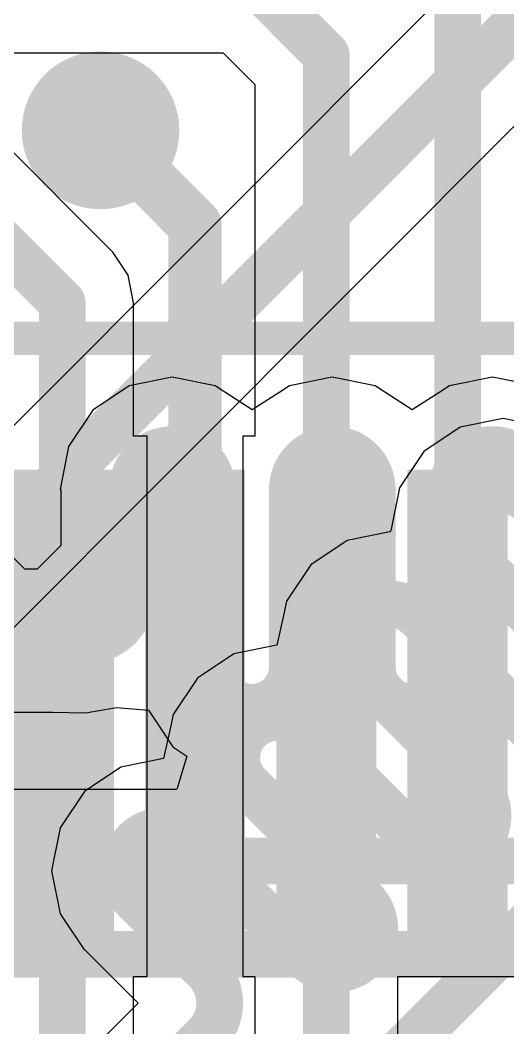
# Model space of a CAD drawing. Header units: inches. Extents: x -3 to 128, y -12 to 41.
# Drawn here: x 69.564 to 71.422, y 11.645 to 15.478 of the extents above; entities that cross this region are included whole.
import ezdxf

# ---------------------------------------------------------------- set-up
doc = ezdxf.new("R2010")
doc.units = ezdxf.units.IN
for name, color, linetype in [('Bottom Layer', 5, 'Continuous'), ('Layer 1', 16, 'Continuous'), ('Layer 2', 76, 'Continuous'), ('Top Layer', 1, 'Continuous'), ('Top Overlay', 2, 'Continuous'), ('Top Paste', 8, 'Continuous'), ('Top Solder', 216, 'Continuous'), ('Via Holes', 16, 'Continuous')]:
    doc.layers.add(name, color=color, linetype=linetype)

msp = doc.modelspace()

# ---------------------------------------------------------------- hatches: boundary and pattern name
at = {"layer": 'Bottom Layer'}
h = msp.add_hatch(color=5, dxfattribs=at)
edge = h.paths.add_edge_path()
edge.add_arc((69.87017522, 15.05907072), 0.2999994, 0, 360)
at = {"layer": 'Layer 1'}
h = msp.add_hatch(color=16, dxfattribs=at)
edge = h.paths.add_edge_path()
edge.add_arc((69.87017522, 15.05907072), 0.2999994, 0, 360)
at = {"layer": 'Layer 2'}
h = msp.add_hatch(color=76, dxfattribs=at)
edge = h.paths.add_edge_path()
edge.add_arc((69.87017522, 15.05907072), 0.2999994, 0, 360)
at = {"layer": 'Top Layer'}
h = msp.add_hatch(color=1, dxfattribs=at)
edge = h.paths.add_edge_path()
edge.add_arc((69.87017522, 15.05907072), 0.2999994, 0, 360)
for points in [[(69.59016562, 13.7180066), (69.87017522, 13.7180066), (69.87017522, 12.01801), (69.59016562, 12.01801)], [(70.09004016, 13.71800914), (70.37004975999999, 13.71800914), (70.37004975999999, 12.01801254), (70.09004016, 12.01801254)], [(70.59016362, 13.7180066), (70.87017322, 13.7180066), (70.87017322, 12.01801), (70.59016362, 12.01801)], [(71.09003562, 13.7180066), (71.37004522, 13.7180066), (71.37004522, 12.01801), (71.09003562, 12.01801)]]:
    msp.add_hatch(color=1, dxfattribs=at).paths.add_polyline_path(points)
at = {"layer": 'Top Paste'}
for points in [[(69.59016562, 13.7180066), (69.87017522, 13.7180066), (69.87017522, 12.01801), (69.59016562, 12.01801)], [(70.09004016, 13.71800914), (70.37004975999999, 13.71800914), (70.37004975999999, 12.01801254), (70.09004016, 12.01801254)], [(70.59016362, 13.7180066), (70.87017322, 13.7180066), (70.87017322, 12.01801), (70.59016362, 12.01801)], [(71.09003562, 13.7180066), (71.37004522, 13.7180066), (71.37004522, 12.01801), (71.09003562, 12.01801)]]:
    msp.add_hatch(color=8, dxfattribs=at).paths.add_polyline_path(points)
at = {"layer": 'Top Solder'}
for points in [[(69.53936562, 13.7688066), (69.92097522, 13.7688066), (69.92097522, 11.96721), (69.53936562, 11.96721)], [(70.03924016, 13.76880914), (70.42084976, 13.76880914), (70.42084976, 11.96721254), (70.03924016, 11.96721254)], [(70.53936362, 13.7688066), (70.92097322, 13.7688066), (70.92097322, 11.96721), (70.53936362, 11.96721)], [(71.03923561999999, 13.7688066), (71.42084522, 13.7688066), (71.42084522, 11.96721), (71.03923561999999, 11.96721)]]:
    msp.add_hatch(color=216, dxfattribs=at).paths.add_polyline_path(points)
at = {"layer": 'Via Holes'}
h = msp.add_hatch(color=7, dxfattribs=at)
edge = h.paths.add_edge_path()
edge.add_arc((69.87017522, 15.05907072), 0.1499997, 0, 360)

# ---------------------------------------------------------------- linework, layer by layer
at = {"layer": 'Bottom Layer'}
for p, q in [((72.72697164, 17.124426), (68.76933159999999, 13.16678596)), ((69.23353691999999, 12.86186912), (73.19117695999999, 16.81950916))]:
    msp.add_line(p, q, dxfattribs=at)
msp.add_lwpolyline([(68.96161214, 12.97450542, 0.1778, 0.1778, 0), (72.99889642, 17.0117897, 0.1778, 0.1778, 0)], format="xyseb", dxfattribs=at)
at = {"layer": 'Layer 1'}
for p, q in [((70.14337254, 14.1196695), (69.97984733999999, 14.08714226)), ((70.30689774, 14.08714226), (70.14337254, 14.1196695)), ((70.75297254, 14.1196695), (70.58944733999999, 14.08714226)), ((70.91649774, 14.08714226), (70.75297254, 14.1196695)), ((71.36257254, 14.1196695), (71.19904733999999, 14.08714226)), ((71.52609774, 14.08714226), (71.36257254, 14.1196695)), ((69.97984733999999, 14.08714226), (69.84121668, 13.99451354)), ((70.3435855, 14.06262872), (70.30689774, 14.08714226)), ((70.58944733999999, 14.08714226), (70.55275957999999, 14.06262872)), ((70.9531855, 14.06262872), (70.91649774, 14.08714226)), ((71.19904733999999, 14.08714226), (71.16235957999999, 14.06262872)), ((69.58146357999999, 13.39026786), (68.91739582, 14.05433562)), ((70.44817254, 13.99619502), (70.3435855, 14.06262872)), ((70.55275957999999, 14.06262872), (70.44817254, 13.99619502)), ((71.05777254, 13.99619502), (70.9531855, 14.06262872)), ((71.16235957999999, 14.06262872), (71.05777254, 13.99619502)), ((69.84121668, 13.99451354), (69.74858796, 13.85588288)), ((69.74858796, 13.85588288), (69.71606072, 13.69235768)), ((69.71606072, 13.69235768), (69.71904776, 13.69235768)), ((69.71904776, 13.69235768), (69.71904776, 13.48006956)), ((69.71904776, 13.48006956), (69.62924352, 13.39026532)), ((69.62924352, 13.39026532), (69.58146357999999, 13.39026786)), ((69.46882474, 12.8464183), (69.68761526, 12.84641576)), ((69.68761526, 12.84641576), (69.81316999999999, 12.84293088)), ((69.81316999999999, 12.84292834), (69.93158988, 12.86365982)), ((69.81316999999999, 12.84293088), (69.81316999999999, 12.84292834)), ((69.93158988, 12.86365982), (70.05338796, 12.85321534)), ((70.05338796, 12.85321534), (70.14601668, 12.71458722)), ((70.14601668, 12.71458722), (70.19923222, 12.67902976)), ((70.19923222, 12.67902976), (70.16070803999999, 12.55202976)), ((70.16070803999999, 12.55202976), (66.71969384, 12.55202976))]:
    msp.add_line(p, q, dxfattribs=at)
for points in [[(69.99097253999999, 13.69235768, 0.1778, 0.1778, -0.9999999999999999), (70.29577253999999, 13.69235768, 0.1778, 0.1778, 0)], [(70.60057253999999, 13.69235768, 0.1778, 0.1778, -0.9999999999999999), (70.90537253999999, 13.69235768, 0.1778, 0.1778, 0)], [(71.21017253999999, 13.69235768, 0.1778, 0.1778, -0.9999999999999999), (71.51497253999999, 13.69235768, 0.1778, 0.1778, 0)], [(69.99097253999999, 13.29614054, 0.1778, 0.1778, 0), (69.99097253999999, 13.69235768, 0.1778, 0.1778, 0)], [(70.29577253999999, 13.01674308, 0.1778, 0.1778, 0), (70.29577253999999, 13.69235768, 0.1778, 0.1778, 0)], [(70.60057253999999, 13.01674308, 0.1778, 0.1778, 0), (70.60057253999999, 13.69235768, 0.1778, 0.1778, 0)], [(70.90537253999999, 13.01674308, 0.1778, 0.1778, 0), (70.90537253999999, 13.69235768, 0.1778, 0.1778, 0)], [(71.21017253999999, 13.01674308, 0.1778, 0.1778, 0), (71.21017253999999, 13.69235768, 0.1778, 0.1778, 0)], [(69.99097253999999, 13.29614054, 0.1778, 0.1778, -0.4142135623730951), (69.81317254, 13.11834054, 0.1778, 0.1778, 0)], [(69.46882728, 13.11834308, 0.1778, 0.1778, 0), (69.72425984, 13.11834054, 0.1778, 0.1778, 0)], [(69.72425984, 13.11834054, 0.1778, 0.1778, 0), (69.81317254, 13.11834054, 0.1778, 0.1778, 0)], [(70.60057253999999, 13.01674308, 0.1778, 0.1778, -0.9999999999999999), (70.29577253999999, 13.01674308, 0.1778, 0.1778, 0)], [(71.21017253999999, 13.01674308, 0.1778, 0.1778, -0.9999999999999999), (70.90537253999999, 13.01674308, 0.1778, 0.1778, 0)], [(66.60705754, 12.28010498, 0.1778, 0.1778, 0), (99.99906085999999, 12.28010498, 0.1778, 0.1778, 0)], [(66.45976548, 11.92450498, 0.1778, 0.1778, 0), (101.05991218, 11.92450498, 0.1778, 0.1778, 0)]]:
    msp.add_lwpolyline(points, format="xyseb", dxfattribs=at)
for points in [[(69.94652253999999, 13.69235768, 0.08889999999999999, 0.08889999999999999, 1), (70.03542254, 13.69235768, 0.08889999999999999, 0.08889999999999999, 1)], [(69.94652253999999, 13.69235768, 0.08889999999999999, 0.08889999999999999, 1), (70.03542254, 13.69235768, 0.08889999999999999, 0.08889999999999999, 1)], [(70.25132253999999, 13.69235768, 0.08889999999999999, 0.08889999999999999, 1), (70.34022254, 13.69235768, 0.08889999999999999, 0.08889999999999999, 1)], [(70.25132253999999, 13.69235768, 0.08889999999999999, 0.08889999999999999, 1), (70.34022254, 13.69235768, 0.08889999999999999, 0.08889999999999999, 1)], [(70.55612253999999, 13.69235768, 0.08889999999999999, 0.08889999999999999, 1), (70.64502254, 13.69235768, 0.08889999999999999, 0.08889999999999999, 1)], [(70.55612253999999, 13.69235768, 0.08889999999999999, 0.08889999999999999, 1), (70.64502254, 13.69235768, 0.08889999999999999, 0.08889999999999999, 1)], [(70.86092253999999, 13.69235768, 0.08889999999999999, 0.08889999999999999, 1), (70.94982254, 13.69235768, 0.08889999999999999, 0.08889999999999999, 1)], [(70.86092253999999, 13.69235768, 0.08889999999999999, 0.08889999999999999, 1), (70.94982254, 13.69235768, 0.08889999999999999, 0.08889999999999999, 1)], [(71.16572253999999, 13.69235768, 0.08889999999999999, 0.08889999999999999, 1), (71.25462254, 13.69235768, 0.08889999999999999, 0.08889999999999999, 1)], [(71.16572253999999, 13.69235768, 0.08889999999999999, 0.08889999999999999, 1), (71.25462254, 13.69235768, 0.08889999999999999, 0.08889999999999999, 1)], [(69.94652253999999, 13.29614054, 0.08889999999999999, 0.08889999999999999, 1), (70.03542254, 13.29614054, 0.08889999999999999, 0.08889999999999999, 1)], [(69.94652253999999, 13.29614054, 0.08889999999999999, 0.08889999999999999, 1), (70.03542254, 13.29614054, 0.08889999999999999, 0.08889999999999999, 1)], [(69.67980983999999, 13.11834054, 0.08889999999999999, 0.08889999999999999, 1), (69.76870984, 13.11834054, 0.08889999999999999, 0.08889999999999999, 1)], [(69.67980983999999, 13.11834054, 0.08889999999999999, 0.08889999999999999, 1), (69.76870984, 13.11834054, 0.08889999999999999, 0.08889999999999999, 1)], [(69.76872254, 13.11834054, 0.08889999999999999, 0.08889999999999999, 1), (69.85762254, 13.11834054, 0.08889999999999999, 0.08889999999999999, 1)], [(69.76872254, 13.11834054, 0.08889999999999999, 0.08889999999999999, 1), (69.85762254, 13.11834054, 0.08889999999999999, 0.08889999999999999, 1)], [(70.25132253999999, 13.01674308, 0.08889999999999999, 0.08889999999999999, 1), (70.34022254, 13.01674308, 0.08889999999999999, 0.08889999999999999, 1)], [(70.25132253999999, 13.01674308, 0.08889999999999999, 0.08889999999999999, 1), (70.34022254, 13.01674308, 0.08889999999999999, 0.08889999999999999, 1)], [(70.55612253999999, 13.01674308, 0.08889999999999999, 0.08889999999999999, 1), (70.64502254, 13.01674308, 0.08889999999999999, 0.08889999999999999, 1)], [(70.55612253999999, 13.01674308, 0.08889999999999999, 0.08889999999999999, 1), (70.64502254, 13.01674308, 0.08889999999999999, 0.08889999999999999, 1)], [(70.86092253999999, 13.01674308, 0.08889999999999999, 0.08889999999999999, 1), (70.94982254, 13.01674308, 0.08889999999999999, 0.08889999999999999, 1)], [(70.86092253999999, 13.01674308, 0.08889999999999999, 0.08889999999999999, 1), (70.94982254, 13.01674308, 0.08889999999999999, 0.08889999999999999, 1)], [(71.16572253999999, 13.01674308, 0.08889999999999999, 0.08889999999999999, 1), (71.25462254, 13.01674308, 0.08889999999999999, 0.08889999999999999, 1)], [(71.16572253999999, 13.01674308, 0.08889999999999999, 0.08889999999999999, 1), (71.25462254, 13.01674308, 0.08889999999999999, 0.08889999999999999, 1)]]:
    msp.add_lwpolyline(points, format="xyseb", close=True, dxfattribs=at)
at = {"layer": 'Layer 2'}
for p, q in [((71.40380944, 13.9628626), (71.24028424, 13.93033536)), ((71.56733464, 13.93033536), (71.40380944, 13.9628626)), ((71.24028424, 13.93033536), (71.10165866, 13.83770918)), ((71.10164342, 13.83769902), (71.00902486, 13.69907598)), ((71.10165358, 13.83771426), (71.10164342, 13.83769902)), ((71.10164342, 13.83769902), (71.10164342, 13.83769902)), ((71.10165866, 13.83770918), (71.10165358, 13.83771426)), ((71.00902486, 13.69907598), (70.97649762, 13.53555332)), ((70.97275619999999, 13.5318119), (70.80923354, 13.49928466)), ((70.97649762, 13.53555332), (70.97275619999999, 13.5318119)), ((70.80923354, 13.49928466), (70.67060796, 13.40665848)), ((70.67059272, 13.40664832), (70.57797416, 13.26802528)), ((70.67060287999999, 13.40666356), (70.67059272, 13.40664832)), ((70.67059272, 13.40664832), (70.67059272, 13.40664832)), ((70.67060796, 13.40665848), (70.67060287999999, 13.40666356)), ((70.57797416, 13.26802528), (70.5693661, 13.22474622)), ((70.5693661, 13.22474622), (70.54170296, 13.10075866)), ((70.54170296, 13.10075866), (70.3781803, 13.06823142)), ((70.3781803, 13.06823142), (70.23955472, 12.97560524)), ((70.23953948, 12.97559508), (70.14692092, 12.83697204)), ((70.23954963999999, 12.97561032), (70.23953948, 12.97559508)), ((70.23953948, 12.97559508), (70.23953948, 12.97559508)), ((70.23955472, 12.97560524), (70.23954963999999, 12.97561032)), ((70.14692092, 12.83697204), (70.13831286, 12.79369298)), ((70.13831286, 12.79369298), (70.11064972, 12.66970542)), ((70.11064972, 12.66970542), (69.94712706, 12.63717818)), ((69.94712706, 12.63717818), (69.80850147999999, 12.54455454)), ((69.8084964, 12.54455708), (69.71587022, 12.40592134)), ((69.80850147999999, 12.54455454), (69.8084964, 12.54455708)), ((69.71587022, 12.40592134), (69.68334297999999, 12.24239614)), ((69.68334297999999, 12.24239614), (69.71587022, 12.07887094)), ((69.71587022, 12.07887094), (69.80849894, 11.94024028)), ((69.80849894, 11.94024028), (69.81060968, 11.94235102)), ((69.81060968, 11.94235102), (70.01342868, 11.73953202)), ((70.01342868, 11.73953202), (69.81159266, 11.53769346))]:
    msp.add_line(p, q, dxfattribs=at)
for points in [[(69.73017042, 10.27027918, 0.1778, 0.1778, 0), (75.01896096, 15.55906972, 0.1778, 0.1778, 0)], [(71.29604739999999, 13.64331282, 0.1778, 0.1778, -0.4142135623730951), (71.51157148, 13.64331282, 0.1778, 0.1778, 0)], [(71.29604739999999, 13.42778874, 0.1778, 0.1778, -0.4142066587643676), (71.29604486, 13.64331028, 0.1778, 0.1778, 0)], [(71.29604486, 13.64331028, 0.1778, 0.1778, 0), (71.29604739999999, 13.64331282, 0.1778, 0.1778, 0)], [(71.29604486, 13.4277862, 0.1778, 0.1778, 0), (71.73265054, 12.99118052, 0.1778, 0.1778, 0)], [(70.86499669999999, 13.21226212, 0.1778, 0.1778, -0.4142135623730951), (71.08052077999999, 13.21226212, 0.1778, 0.1778, 0)], [(70.86499669999999, 12.99673804, 0.1778, 0.1778, -0.4142066587643676), (70.86499416, 13.21225958, 0.1778, 0.1778, 0)], [(70.86499416, 13.21225958, 0.1778, 0.1778, 0), (70.86499669999999, 13.21226212, 0.1778, 0.1778, 0)], [(71.08052077999999, 13.21226212, 0.1778, 0.1778, 0), (71.51712646, 12.77565644, 0.1778, 0.1778, 0)], [(70.86499416, 12.9967355, 0.1778, 0.1778, 0), (71.30159984, 12.56012982, 0.1778, 0.1778, 0)], [(70.43394346, 12.78120888, 0.1778, 0.1778, -0.4142135623730951), (70.64946754, 12.78120888, 0.1778, 0.1778, 0)], [(70.43394346, 12.5656848, 0.1778, 0.1778, -0.4142066587643676), (70.43394092, 12.78120634, 0.1778, 0.1778, 0)], [(70.43394092, 12.78120634, 0.1778, 0.1778, 0), (70.43394346, 12.78120888, 0.1778, 0.1778, 0)], [(70.64946754, 12.78120888, 0.1778, 0.1778, 0), (71.08607322, 12.3446032, 0.1778, 0.1778, 0)], [(70.43394092, 12.56568226, 0.1778, 0.1778, 0), (70.8705466, 12.12907658, 0.1778, 0.1778, 0)], [(71.30159984, 12.56012982, 0.1778, 0.1778, -0.4142135623730951), (71.30159984, 12.34460574, 0.1778, 0.1778, 0)], [(70.00289022, 12.35015564, 0.1778, 0.1778, -0.4142135623730951), (70.2184143, 12.35015564, 0.1778, 0.1778, 0)], [(70.00289276, 12.1346341, 0.1778, 0.1778, -0.4142066587643676), (70.00289022, 12.35015564, 0.1778, 0.1778, 0)], [(70.2184143, 12.35015564, 0.1778, 0.1778, 0), (70.65501997999999, 11.91354996, 0.1778, 0.1778, 0)], [(71.3015973, 12.3446032, 0.1778, 0.1778, -0.4142066587643677), (71.08607575999999, 12.34460574, 0.1778, 0.1778, 0)], [(71.3015973, 12.3446032, 0.1778, 0.1778, 0), (71.30159984, 12.34460574, 0.1778, 0.1778, 0)], [(70.00289022, 12.13463156, 0.1778, 0.1778, 0), (70.27226737999999, 11.8652544, 0.1778, 0.1778, 0)], [(70.8705466, 12.12907658, 0.1778, 0.1778, -0.4142135623730951), (70.8705466, 11.9135525, 0.1778, 0.1778, 0)], [(70.87054406, 11.91354996, 0.1778, 0.1778, -0.4142066587643677), (70.65502252, 11.9135525, 0.1778, 0.1778, 0)], [(70.87054406, 11.91354996, 0.1778, 0.1778, 0), (70.8705466, 11.9135525, 0.1778, 0.1778, 0)], [(70.27226484, 11.86525186, 0.1778, 0.1778, 0), (70.27226737999999, 11.8652544, 0.1778, 0.1778, 0)], [(70.27226737999999, 11.8652544, 0.1778, 0.1778, -0.414207644992121), (70.27226737999999, 11.61380964, 0.1778, 0.1778, 0)], [(70.20939476, 11.55093702, 0.1778, 0.1778, 0), (70.27226737999999, 11.61380964, 0.1778, 0.1778, 0)]]:
    msp.add_lwpolyline(points, format="xyseb", dxfattribs=at)
for points in [[(71.25159486, 13.64331028, 0.08889999999999999, 0.08889999999999999, 1), (71.34049486, 13.64331028, 0.08889999999999999, 0.08889999999999999, 1)], [(71.25159486, 13.64331028, 0.08889999999999999, 0.08889999999999999, 1), (71.34049486, 13.64331028, 0.08889999999999999, 0.08889999999999999, 1)], [(71.2515974, 13.64331282, 0.08889999999999999, 0.08889999999999999, 1), (71.34049739999999, 13.64331282, 0.08889999999999999, 0.08889999999999999, 1)], [(71.2515974, 13.64331282, 0.08889999999999999, 0.08889999999999999, 1), (71.34049739999999, 13.64331282, 0.08889999999999999, 0.08889999999999999, 1)], [(71.25159486, 13.4277862, 0.08889999999999999, 0.08889999999999999, 1), (71.34049486, 13.4277862, 0.08889999999999999, 0.08889999999999999, 1)], [(71.2515974, 13.42778874, 0.08889999999999999, 0.08889999999999999, 1), (71.34049739999999, 13.42778874, 0.08889999999999999, 0.08889999999999999, 1)], [(70.82054416, 13.21225958, 0.08889999999999999, 0.08889999999999999, 1), (70.90944415999999, 13.21225958, 0.08889999999999999, 0.08889999999999999, 1)], [(70.82054416, 13.21225958, 0.08889999999999999, 0.08889999999999999, 1), (70.90944415999999, 13.21225958, 0.08889999999999999, 0.08889999999999999, 1)], [(70.8205467, 13.21226212, 0.08889999999999999, 0.08889999999999999, 1), (70.9094467, 13.21226212, 0.08889999999999999, 0.08889999999999999, 1)], [(70.8205467, 13.21226212, 0.08889999999999999, 0.08889999999999999, 1), (70.9094467, 13.21226212, 0.08889999999999999, 0.08889999999999999, 1)], [(71.03607077999999, 13.21226212, 0.08889999999999999, 0.08889999999999999, 1), (71.12497078, 13.21226212, 0.08889999999999999, 0.08889999999999999, 1)], [(71.03607077999999, 13.21226212, 0.08889999999999999, 0.08889999999999999, 1), (71.12497078, 13.21226212, 0.08889999999999999, 0.08889999999999999, 1)], [(70.82054416, 12.9967355, 0.08889999999999999, 0.08889999999999999, 1), (70.90944415999999, 12.9967355, 0.08889999999999999, 0.08889999999999999, 1)], [(70.8205467, 12.99673804, 0.08889999999999999, 0.08889999999999999, 1), (70.9094467, 12.99673804, 0.08889999999999999, 0.08889999999999999, 1)], [(70.38949092, 12.78120634, 0.08889999999999999, 0.08889999999999999, 1), (70.47839092, 12.78120634, 0.08889999999999999, 0.08889999999999999, 1)], [(70.38949092, 12.78120634, 0.08889999999999999, 0.08889999999999999, 1), (70.47839092, 12.78120634, 0.08889999999999999, 0.08889999999999999, 1)], [(70.38949346, 12.78120888, 0.08889999999999999, 0.08889999999999999, 1), (70.47839346, 12.78120888, 0.08889999999999999, 0.08889999999999999, 1)], [(70.38949346, 12.78120888, 0.08889999999999999, 0.08889999999999999, 1), (70.47839346, 12.78120888, 0.08889999999999999, 0.08889999999999999, 1)], [(70.60501753999999, 12.78120888, 0.08889999999999999, 0.08889999999999999, 1), (70.69391754, 12.78120888, 0.08889999999999999, 0.08889999999999999, 1)], [(70.60501753999999, 12.78120888, 0.08889999999999999, 0.08889999999999999, 1), (70.69391754, 12.78120888, 0.08889999999999999, 0.08889999999999999, 1)], [(70.38949092, 12.56568226, 0.08889999999999999, 0.08889999999999999, 1), (70.47839092, 12.56568226, 0.08889999999999999, 0.08889999999999999, 1)], [(70.38949346, 12.5656848, 0.08889999999999999, 0.08889999999999999, 1), (70.47839346, 12.5656848, 0.08889999999999999, 0.08889999999999999, 1)], [(71.25714984, 12.56012982, 0.08889999999999999, 0.08889999999999999, 1), (71.34604984, 12.56012982, 0.08889999999999999, 0.08889999999999999, 1)], [(71.25714984, 12.56012982, 0.08889999999999999, 0.08889999999999999, 1), (71.34604984, 12.56012982, 0.08889999999999999, 0.08889999999999999, 1)], [(69.95844021999999, 12.35015564, 0.08889999999999999, 0.08889999999999999, 1), (70.04734022, 12.35015564, 0.08889999999999999, 0.08889999999999999, 1)], [(69.95844021999999, 12.35015564, 0.08889999999999999, 0.08889999999999999, 1), (70.04734022, 12.35015564, 0.08889999999999999, 0.08889999999999999, 1)], [(70.1739643, 12.35015564, 0.08889999999999999, 0.08889999999999999, 1), (70.2628643, 12.35015564, 0.08889999999999999, 0.08889999999999999, 1)], [(70.1739643, 12.35015564, 0.08889999999999999, 0.08889999999999999, 1), (70.2628643, 12.35015564, 0.08889999999999999, 0.08889999999999999, 1)], [(71.04162321999999, 12.3446032, 0.08889999999999999, 0.08889999999999999, 1), (71.13052322, 12.3446032, 0.08889999999999999, 0.08889999999999999, 1)], [(71.04162575999999, 12.34460574, 0.08889999999999999, 0.08889999999999999, 1), (71.13052576, 12.34460574, 0.08889999999999999, 0.08889999999999999, 1)], [(71.2571473, 12.3446032, 0.08889999999999999, 0.08889999999999999, 1), (71.3460473, 12.3446032, 0.08889999999999999, 0.08889999999999999, 1)], [(71.2571473, 12.3446032, 0.08889999999999999, 0.08889999999999999, 1), (71.3460473, 12.3446032, 0.08889999999999999, 0.08889999999999999, 1)], [(71.25714984, 12.34460574, 0.08889999999999999, 0.08889999999999999, 1), (71.34604984, 12.34460574, 0.08889999999999999, 0.08889999999999999, 1)], [(71.25714984, 12.34460574, 0.08889999999999999, 0.08889999999999999, 1), (71.34604984, 12.34460574, 0.08889999999999999, 0.08889999999999999, 1)], [(69.95844021999999, 12.13463156, 0.08889999999999999, 0.08889999999999999, 1), (70.04734022, 12.13463156, 0.08889999999999999, 0.08889999999999999, 1)], [(69.95844276, 12.1346341, 0.08889999999999999, 0.08889999999999999, 1), (70.04734275999999, 12.1346341, 0.08889999999999999, 0.08889999999999999, 1)], [(70.82609659999999, 12.12907658, 0.08889999999999999, 0.08889999999999999, 1), (70.9149966, 12.12907658, 0.08889999999999999, 0.08889999999999999, 1)], [(70.82609659999999, 12.12907658, 0.08889999999999999, 0.08889999999999999, 1), (70.9149966, 12.12907658, 0.08889999999999999, 0.08889999999999999, 1)], [(70.61056998, 11.91354996, 0.08889999999999999, 0.08889999999999999, 1), (70.69946997999999, 11.91354996, 0.08889999999999999, 0.08889999999999999, 1)], [(70.61057251999999, 11.9135525, 0.08889999999999999, 0.08889999999999999, 1), (70.69947252, 11.9135525, 0.08889999999999999, 0.08889999999999999, 1)], [(70.82609406, 11.91354996, 0.08889999999999999, 0.08889999999999999, 1), (70.91499406, 11.91354996, 0.08889999999999999, 0.08889999999999999, 1)], [(70.82609406, 11.91354996, 0.08889999999999999, 0.08889999999999999, 1), (70.91499406, 11.91354996, 0.08889999999999999, 0.08889999999999999, 1)], [(70.82609659999999, 11.9135525, 0.08889999999999999, 0.08889999999999999, 1), (70.9149966, 11.9135525, 0.08889999999999999, 0.08889999999999999, 1)], [(70.82609659999999, 11.9135525, 0.08889999999999999, 0.08889999999999999, 1), (70.9149966, 11.9135525, 0.08889999999999999, 0.08889999999999999, 1)], [(70.22781484000001, 11.86525186, 0.08889999999999999, 0.08889999999999999, 1), (70.31671484, 11.86525186, 0.08889999999999999, 0.08889999999999999, 1)], [(70.22781737999999, 11.8652544, 0.08889999999999999, 0.08889999999999999, 1), (70.31671737999999, 11.8652544, 0.08889999999999999, 0.08889999999999999, 1)], [(70.22781737999999, 11.8652544, 0.08889999999999999, 0.08889999999999999, 1), (70.31671737999999, 11.8652544, 0.08889999999999999, 0.08889999999999999, 1)], [(70.22781737999999, 11.8652544, 0.08889999999999999, 0.08889999999999999, 1), (70.31671737999999, 11.8652544, 0.08889999999999999, 0.08889999999999999, 1)], [(70.22781737999999, 11.61380964, 0.08889999999999999, 0.08889999999999999, 1), (70.31671737999999, 11.61380964, 0.08889999999999999, 0.08889999999999999, 1)], [(70.22781737999999, 11.61380964, 0.08889999999999999, 0.08889999999999999, 1), (70.31671737999999, 11.61380964, 0.08889999999999999, 0.08889999999999999, 1)]]:
    msp.add_lwpolyline(points, format="xyseb", close=True, dxfattribs=at)
at = {"layer": 'Top Layer'}
for p, q in [((69.20521591999999, 15.35384534), (70.33744377999999, 15.35384534)), ((70.33744377999999, 15.35384534), (70.45824363999999, 15.23304548)), ((70.45824363999999, 15.23304548), (70.45824363999999, 14.42081952)), ((69.91653276, 14.59583822), (69.36025244, 15.15212108)), ((69.91654037999999, 14.59583314), (69.91653276, 14.59583822)), ((69.97548616, 14.50761386), (69.91654037999999, 14.59583314)), ((69.99618462, 14.4035526), (69.97548616, 14.50761386)), ((70.45824363999999, 14.42081952), (70.45824363999999, 13.8958066)), ((69.99618462, 13.8958066), (69.99618462, 14.4035526)), ((70.04797522, 13.8958066), (69.99618462, 13.8958066)), ((70.04797522, 11.84021), (70.04797522, 13.8958066)), ((70.45824363999999, 13.8958066), (70.41236362, 13.8958066)), ((70.41236362, 13.8958066), (70.41236362, 11.84021)), ((69.99618462, 11.45777236), (69.99618462, 11.84021)), ((69.99618462, 11.84021), (70.04797522, 11.84021)), ((70.41236362, 11.84021), (70.45824363999999, 11.84021)), ((70.45824363999999, 11.84021), (70.45824363999999, 11.35927624)), ((71.00209319999999, 11.24665518), (71.00209319999999, 11.84021)), ((71.00209319999999, 11.84021), (71.45824164, 11.84021))]:
    msp.add_line(p, q, dxfattribs=at)
for points in [[(71.23004042, 12.8680083, 0.1778, 0.1778, 0), (71.23004042, 17.75028454, 0.1778, 0.1778, 0)], [(70.45008007999999, 15.62577012, 0.1778, 0.1778, 0), (70.73016842, 15.34568178, 0.1778, 0.1778, 0)], [(70.73016842, 14.42081952, 0.1778, 0.1778, 0), (70.73016842, 15.34568178, 0.1778, 0.1778, 0)], [(69.87017522, 15.05907072, 0.2032, 0.2032, 0), (70.23004496, 14.69920098, 0.2032, 0.2032, 0)], [(69.1679719, 14.95984054, 0.1778, 0.1778, 0), (69.72425984, 14.4035526, 0.1778, 0.1778, 0)], [(70.23004496, 12.86801084, 0.2032, 0.2032, 0), (70.23004496, 14.69920098, 0.2032, 0.2032, 0)], [(69.72425984, 11.0658021, 0.1778, 0.1778, 0), (69.72425984, 14.4035526, 0.1778, 0.1778, 0)], [(70.73016842, 12.8680083, 0.1778, 0.1778, 0), (70.73016842, 14.42081952, 0.1778, 0.1778, 0)], [(70.73016842, 11.24664248, 0.1778, 0.1778, 0), (70.73016842, 12.8680083, 0.1778, 0.1778, 0)]]:
    msp.add_lwpolyline(points, format="xyseb", dxfattribs=at)
for points in [[(70.68571842, 15.34568178, 0.08889999999999999, 0.08889999999999999, 1), (70.77461842, 15.34568178, 0.08889999999999999, 0.08889999999999999, 1)], [(70.68571842, 15.34568178, 0.08889999999999999, 0.08889999999999999, 1), (70.77461842, 15.34568178, 0.08889999999999999, 0.08889999999999999, 1)], [(69.81937522, 15.05907072, 0.1016, 0.1016, 1), (69.92097522, 15.05907072, 0.1016, 0.1016, 1)], [(70.17924496, 14.69920098, 0.1016, 0.1016, 1), (70.28084496, 14.69920098, 0.1016, 0.1016, 1)], [(70.17924496, 14.69920098, 0.1016, 0.1016, 1), (70.28084496, 14.69920098, 0.1016, 0.1016, 1)], [(69.67980983999999, 14.4035526, 0.08889999999999999, 0.08889999999999999, 1), (69.76870984, 14.4035526, 0.08889999999999999, 0.08889999999999999, 1)], [(69.67980983999999, 14.4035526, 0.08889999999999999, 0.08889999999999999, 1), (69.76870984, 14.4035526, 0.08889999999999999, 0.08889999999999999, 1)], [(70.68571842, 14.42081952, 0.08889999999999999, 0.08889999999999999, 1), (70.77461842, 14.42081952, 0.08889999999999999, 0.08889999999999999, 1)], [(70.68571842, 14.42081952, 0.08889999999999999, 0.08889999999999999, 1), (70.77461842, 14.42081952, 0.08889999999999999, 0.08889999999999999, 1)], [(70.17924496, 12.86801084, 0.1016, 0.1016, 1), (70.28084496, 12.86801084, 0.1016, 0.1016, 1)], [(70.68571842, 12.8680083, 0.08889999999999999, 0.08889999999999999, 1), (70.77461842, 12.8680083, 0.08889999999999999, 0.08889999999999999, 1)], [(70.68571842, 12.8680083, 0.08889999999999999, 0.08889999999999999, 1), (70.77461842, 12.8680083, 0.08889999999999999, 0.08889999999999999, 1)], [(71.18559042, 12.8680083, 0.08889999999999999, 0.08889999999999999, 1), (71.27449041999999, 12.8680083, 0.08889999999999999, 0.08889999999999999, 1)]]:
    msp.add_lwpolyline(points, format="xyseb", close=True, dxfattribs=at)
at = {"layer": 'Top Overlay'}
msp.add_lwpolyline([(68.88010862, 14.2679547, 0.127, 0.127, 0), (81.08010962, 14.2679547, 0.127, 0.127, 0)], format="xyseb", dxfattribs=at)

doc.saveas('drawing.dxf')
